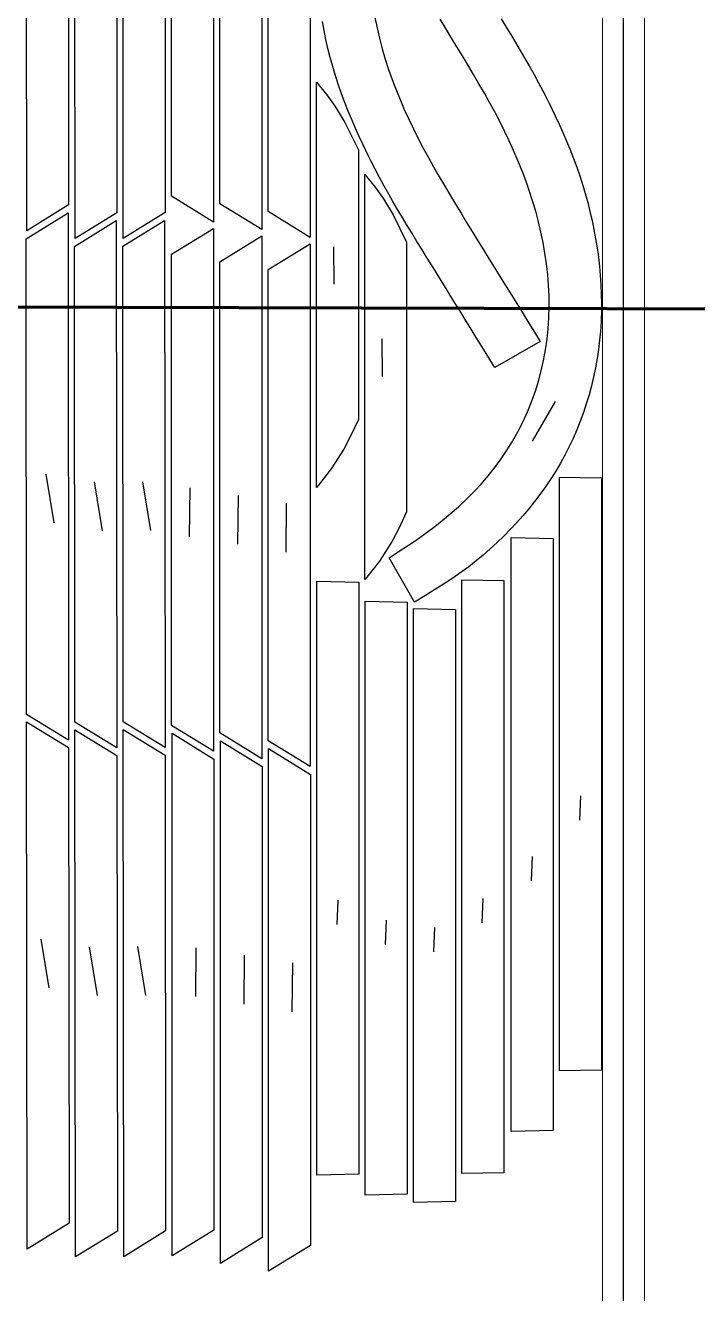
# Model space of a CAD drawing. Header units: millimetres. Extents: x -10628 to 24720, y -21829 to 4032.
# Drawn here: x 5958 to 6600, y -13509 to -12298 of the extents above; entities that cross this region are included whole.
import ezdxf
from ezdxf.enums import TextEntityAlignment as Align
from ezdxf.lldxf.tags import DXFTag

# ---------------------------------------------------------------- set-up
doc = ezdxf.new("R2010")
doc.units = ezdxf.units.MM
doc.layers.add('layer khung van cnc', color=7, linetype='Continuous', lineweight=25, true_color=0xfbf59b)
doc.layers.add('layer mau', color=7, linetype='Continuous')
doc.styles.add('Text Dim', font='arial.ttf')
tags = doc.linetypes.add('KVVIENMAY', pattern='A,46.311228,-10.280676,["KV VIỀN MÁY",Text Dim,S=10.028098,R=0,X=0,Y=-4.346144],-100.988212', length=157.580116).pattern_tags.tags
tags[6] = DXFTag(74, 10)

# ---------------------------------------------------------------- blocks, each defined once
blk = doc.blocks.new('khung van cnc')
at = {"lineweight": 5}
blk.add_lwpolyline([(-193, -99.4), (-193, 2370.6), (-223, 2400.6), (-1463, 2400.6), (-1493, 2370.6), (-1493, -99.4)], close=True, dxfattribs=at)
at = {"color": 1, "linetype": 'KVVIENMAY'}
blk.add_lwpolyline([(-511.9, -84.4), (-213, -84.4), (-213, 2370.6), (-228, 2385.6), (-1458, 2385.6), (-1473, 2370.6), (-1473, -84.4), (-1172.8, -84.4)], dxfattribs=at)
at = {"lineweight": 5}
blk.add_lwpolyline([(-513.5, -69.4), (-233, -69.4), (-233, 2370.6), (-1453, 2370.6), (-1453, -69.4), (-1173, -69.4)], dxfattribs=at)
at = {"layer": 'layer mau'}
for tag, p in [('ÁGF', (-518, -155.9)), ('TENFILE', (-518, -268.9)), ('TENFILE', (-518, -381.8)), ('TENFILE', (-518, -494.8))]:
    blk.add_attdef(tag, text='', height=30, dxfattribs=at).set_placement(p, align=Align.MIDDLE_CENTER)

msp = doc.modelspace()

# ---------------------------------------------------------------- linework, layer by layer
for p, q in [((6252.161, -12509.466), (6252.598, -12545.263)), ((6298.261, -12597.474), (6298.698, -12633.271)), ((6442.023, -12694.984), (6464.241, -12657.158)), ((5985.631, -12773.098), (5978.123, -12726.535)), ((6031.739, -12780.552), (6024.231, -12733.99)), ((6077.838, -12780.282), (6070.331, -12733.72)), ((6114.877, -12786.248), (6115.316, -12739.614)), ((6160.977, -12793.415), (6161.416, -12746.782)), ((6207.077, -12800.872), (6207.516, -12754.238)), ((6487.309, -13056.837), (6488.391, -13033.662)), ((6441.21, -13114.6), (6442.293, -13091.425)), ((6394.015, -13154.829), (6395.097, -13131.654)), ((6255.715, -13156.294), (6256.798, -13133.119)), ((6301.815, -13175.423), (6302.898, -13152.248)), ((6347.915, -13182.391), (6348.998, -13159.216)), ((5973.017, -13170.19), (5980.525, -13216.752)), ((6019.125, -13177.645), (6026.633, -13224.207)), ((6065.225, -13177.375), (6072.732, -13223.937)), ((6120.855, -13178.429), (6120.415, -13225.063)), ((6166.955, -13185.596), (6166.515, -13232.23)), ((6213.055, -13193.053), (6212.615, -13239.687))]:
    msp.add_line(p, q)
at = {"color": 1, "lineweight": 211}
msp.add_line((4702.488, -12563.343), (17242.724, -12598.284), dxfattribs=at)
for points in [[(5998.908, -12015.666), (5999.372, -12469.618), (5959.397, -12494.299), (5958.882, -11991.066)], [(6097.664, -12461.266), (6097.664, -12011.644), (6137.664, -11987.003), (6137.664, -12485.907)], [(6143.764, -12468.433), (6143.764, -12018.811), (6183.764, -11994.171), (6183.764, -12493.074)], [(6045.015, -12023.121), (6045.479, -12477.073), (6005.505, -12501.754), (6004.99, -11998.521)], [(6091.115, -12022.851), (6091.579, -12476.802), (6051.604, -12501.484), (6051.09, -11998.251)], [(6189.864, -12475.89), (6189.864, -12026.268), (6229.864, -12001.627), (6229.864, -12500.53)], [(6245.986, -12364.605), (6253.783, -12375.589), (6263.168, -12390.904), (6275.964, -12416.963), (6275.964, -12674.381), (6268.613, -12690.289), (6262.049, -12702.568), (6249.884, -12721.428), (6237.993, -12736.889), (6235.964, -12739.149), (6235.964, -12352.376)], [(6292.086, -12452.613), (6299.883, -12463.597), (6309.268, -12478.912), (6322.064, -12504.971), (6322.064, -12762.389), (6314.713, -12778.297), (6308.149, -12790.575), (6295.984, -12809.435), (6284.093, -12824.897), (6282.064, -12827.157), (6282.064, -12440.384)], [(5959.308, -12955.762), (5958.844, -12501.81), (5998.818, -12477.128), (5999.333, -12980.361)], [(6005.415, -12963.216), (6004.951, -12509.265), (6044.926, -12484.583), (6045.441, -12987.816)], [(6051.515, -12962.946), (6051.051, -12508.995), (6091.026, -12484.313), (6091.54, -12987.546)], [(6097.619, -12966.284), (6097.619, -12516.663), (6137.619, -12492.022), (6137.619, -12990.925)], [(6143.719, -12973.451), (6143.719, -12523.83), (6183.719, -12499.189), (6183.719, -12998.092)], [(6189.819, -12980.908), (6189.819, -12531.286), (6229.819, -12506.645), (6229.819, -13005.549)], [(6468.006, -13295.964), (6468.006, -12729.281), (6507.992, -12730.037), (6508.006, -13295.208)], [(6421.907, -13353.728), (6421.907, -12787.044), (6461.893, -12787.8), (6461.907, -13352.971)], [(6236.412, -13395.421), (6236.412, -12828.738), (6276.398, -12829.494), (6276.412, -13394.665)], [(6374.712, -13393.957), (6374.712, -12827.273), (6414.697, -12828.029), (6414.712, -13393.2)], [(6282.512, -13414.55), (6282.512, -12847.867), (6322.498, -12848.623), (6322.512, -13413.794)], [(6328.612, -13421.519), (6328.612, -12854.835), (6368.598, -12855.591), (6368.612, -13420.762)], [(5999.34, -12987.526), (5999.805, -13441.477), (5959.83, -13466.159), (5959.315, -12962.926)], [(6045.448, -12994.981), (6045.912, -13448.932), (6005.937, -13473.614), (6005.423, -12970.381)], [(6091.548, -12994.711), (6092.012, -13448.662), (6052.037, -13473.344), (6051.523, -12970.111)], [(6138.112, -12998.393), (6138.112, -13448.015), (6098.112, -13472.656), (6098.112, -12973.752)], [(6184.212, -13005.56), (6184.212, -13455.182), (6144.212, -13479.823), (6144.212, -12980.919)], [(6230.312, -13013.017), (6230.312, -13462.638), (6190.312, -13487.279), (6190.312, -12988.376)]]:
    msp.add_lwpolyline(points, close=True)
for points in [[(6291.684, -12290.599), (6293.765, -12300.663), (6296.091, -12310.48), (6298.786, -12320.588), (6301.701, -12330.439), (6304.869, -12340.211), (6308.279, -12349.902), (6310.767, -12356.544), (6315.773, -12369.031), (6319.833, -12378.467), (6324.086, -12387.819), (6328.518, -12397.087), (6334.693, -12409.325), (6337.874, -12415.374), (6342.768, -12424.401), (6347.781, -12433.362), (6352.892, -12442.269), (6358.082, -12451.13), (6364.89, -12462.558), (6368.621, -12468.76), (6373.941, -12477.543), (6379.288, -12486.31), (6384.658, -12495.061), (6390.047, -12503.801), (6395.452, -12512.53), (6400.869, -12521.252), (6406.293, -12529.969), (6411.722, -12538.684), (6417.152, -12547.398), (6422.578, -12556.114), (6428.79, -12566.112), (6433.406, -12573.561), (6438.806, -12582.294), (6444.2, -12591.03), (6449.592, -12599.768), (6406.199, -12624.664), (6401.549, -12617.142), (6396.898, -12609.619), (6392.248, -12602.097), (6387.599, -12594.574), (6382.544, -12586.391), (6378.304, -12579.526), (6373.658, -12572.001), (6369.01, -12564.477), (6364.361, -12556.954), (6359.709, -12549.434), (6355.962, -12543.383), (6350.393, -12534.399), (6345.733, -12526.883), (6341.076, -12519.365), (6336.427, -12511.842), (6331.79, -12504.312), (6326.883, -12496.307), (6322.565, -12489.219), (6317.996, -12481.646), (6313.473, -12474.046), (6309.01, -12466.411), (6305.012, -12459.422), (6300.32, -12451.007), (6296.107, -12443.231), (6291.983, -12435.406), (6287.95, -12427.534), (6285.953, -12423.552), (6280.163, -12411.648), (6276.424, -12403.631), (6272.8, -12395.562), (6269.299, -12387.439), (6266.235, -12380.014), (6262.705, -12371.023), (6259.633, -12362.728), (6256.726, -12354.373), (6253.44, -12344.166), (6251.453, -12337.483), (6249.1, -12328.951), (6246.938, -12320.367), (6244.967, -12311.736), (6243.186, -12303.062), (6241.595, -12294.35)], [(6412.2, -12291.828), (6417.107, -12299.833), (6421.425, -12306.921), (6425.994, -12314.493), (6430.517, -12322.093), (6434.98, -12329.728), (6438.978, -12336.717), (6443.67, -12345.133), (6447.883, -12352.909), (6452.007, -12360.733), (6456.04, -12368.606), (6458.037, -12372.588), (6463.827, -12384.492), (6467.566, -12392.509), (6471.19, -12400.578), (6474.691, -12408.701), (6477.755, -12416.126), (6481.285, -12425.117), (6484.357, -12433.412), (6487.264, -12441.767), (6490.549, -12451.973), (6492.537, -12458.656), (6494.89, -12467.188), (6497.052, -12475.772), (6499.023, -12484.404), (6500.804, -12493.078), (6502.395, -12501.79), (6503.796, -12510.534), (6504.709, -12517.008), (6506.026, -12528.103), (6506.844, -12536.918), (6507.452, -12545.748), (6507.843, -12554.588), (6508.006, -12563.435), (6507.987, -12569.081), (6507.619, -12581.128), (6507.061, -12589.961), (6506.256, -12598.776), (6505.202, -12607.564), (6504.225, -12614.275), (6502.34, -12625.032), (6500.531, -12633.697), (6498.473, -12642.305), (6496.166, -12650.851), (6493.865, -12658.525), (6490.812, -12667.724), (6487.765, -12676.035), (6484.473, -12684.252), (6480.934, -12692.365), (6476.97, -12700.731), (6473.119, -12708.251), (6468.85, -12716.008), (6464.348, -12723.633), (6459.621, -12731.12), (6454.675, -12738.463), (6451.123, -12743.465), (6444.158, -12752.696), (6438.605, -12759.585), (6432.869, -12766.326), (6426.962, -12772.92), (6420.893, -12779.371), (6415.116, -12785.241), (6408.309, -12791.85), (6401.802, -12797.865), (6395.147, -12803.713), (6388.344, -12809.379), (6381.389, -12814.849), (6371.99, -12821.734), (6367.018, -12825.15), (6359.627, -12830.004), (6352.152, -12834.734), (6344.634, -12839.399), (6339.936, -12842.308), (6329.616, -12848.746), (6305.271, -12806.312), (6313.931, -12800.796), (6323.76, -12794.386), (6331.042, -12789.443), (6339.421, -12783.506), (6347.663, -12777.377), (6354.019, -12772.432), (6363.678, -12764.505), (6371.409, -12757.738), (6378.92, -12750.727), (6387.046, -12742.561), (6393.176, -12735.921), (6399.877, -12728.116), (6406.273, -12720.055), (6412.349, -12711.75), (6418.092, -12703.21), (6422.783, -12695.634), (6428.517, -12685.472), (6433.176, -12676.299), (6437.451, -12666.943), (6441.334, -12657.418), (6445.289, -12646.308), (6447.881, -12637.919), (6450.537, -12627.979), (6452.785, -12617.937), (6454.629, -12607.811), (6456.072, -12597.621), (6457.084, -12587.809), (6457.774, -12577.122), (6458.048, -12566.845), (6457.952, -12556.565), (6457.496, -12546.296), (6456.67, -12535.812), (6455.551, -12525.834), (6454.085, -12515.663), (6452.306, -12505.541), (6450.224, -12495.477), (6447.899, -12485.66), (6445.204, -12475.552), (6442.289, -12465.701), (6439.121, -12455.929), (6435.711, -12446.238), (6433.223, -12439.596), (6428.217, -12427.109), (6424.157, -12417.673), (6419.904, -12408.321), (6415.472, -12399.053), (6409.297, -12386.814), (6406.116, -12380.766), (6401.222, -12371.739), (6396.209, -12362.778), (6391.098, -12353.871), (6385.907, -12345.009), (6379.1, -12333.581), (6375.369, -12327.38), (6370.049, -12318.596), (6364.702, -12309.83), (6359.332, -12301.078), (6353.943, -12292.339)]]:
    msp.add_lwpolyline(points)

# ---------------------------------------------------------------- block references
at = {"layer": 'layer khung van cnc'}
msp.add_blockref('khung van cnc', (6742.01, -13649.743), dxfattribs=at)

doc.saveas('drawing.dxf')
